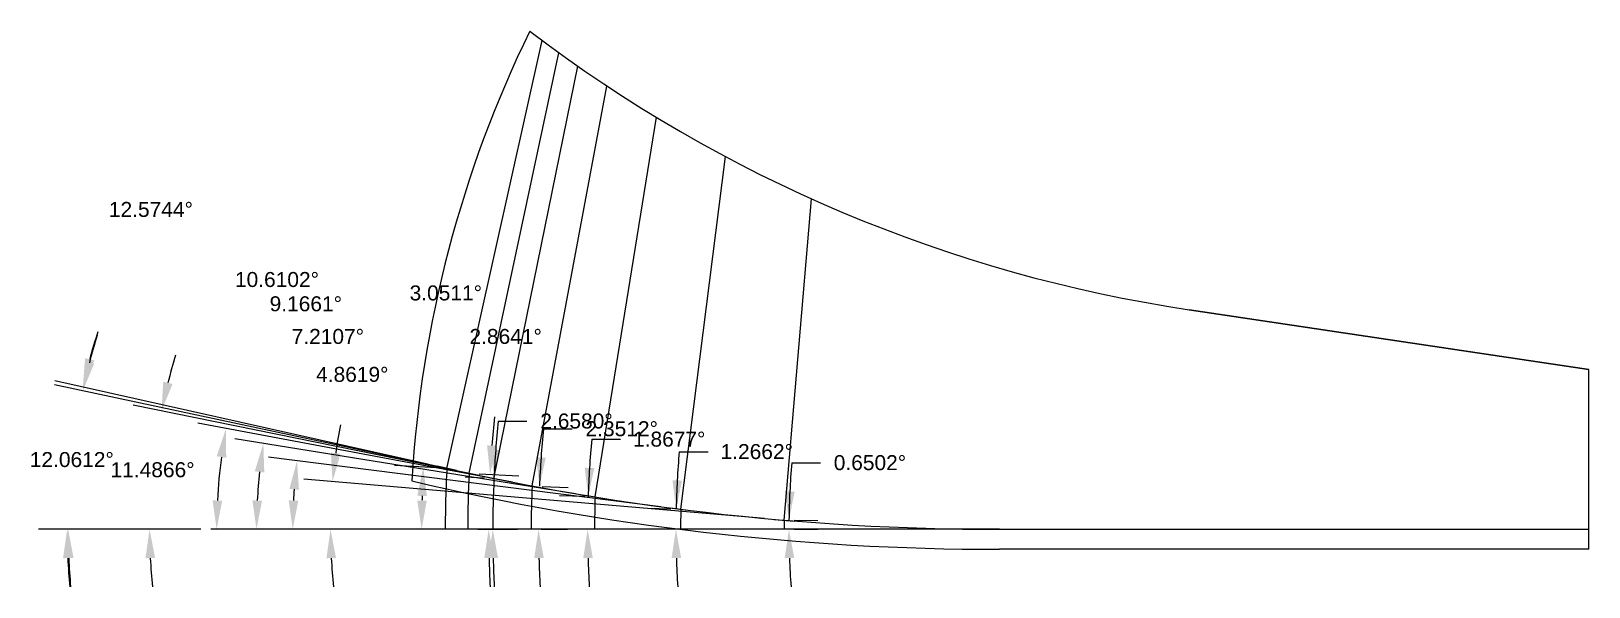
# Model space of a CAD drawing. Header units: inches. Extents: x 78 to 146, y -16.6 to 32.6.
# Drawn here: x 114.77 to 124.51, y -5.7 to -2.23 of the extents above; entities that cross this region are included whole.
import ezdxf

# ---------------------------------------------------------------- set-up
doc = ezdxf.new("R2010")
doc.units = ezdxf.units.IN
doc.header["$MEASUREMENT"] = 0
doc.header["$PDMODE"] = 35
doc.layers.get('Defpoints').update_dxf_attribs({"color": 10})
doc.layers.add('Blade_5', color=7, linetype='Continuous', true_color=0x0066cc)
doc.styles.get("Standard").update_dxf_attribs({"font": 'arial.ttf'})
doc.dimstyles.get("Standard").update_dxf_attribs({"dimtxt": 0.09375, "dimasz": 0.18, "dimexe": 0.18, "dimexo": 0.0625, "dimgap": 0.09, "dimtad": 0, "dimtih": 1, "dimtoh": 1, "dimdec": 4, "dimzin": 0, "dimdsep": 46, "dimtxsty": 'Standard', "dimcen": 0.09, "dimadec": 4, "dimazin": 0, "dimtfac": 1, "dimtdec": 4, "dimtofl": 0, "dimtmove": 0, "dimatfit": 3, "dimfxl": 1, "dimtolj": 1, "dimtzin": 0, "dimarcsym": 0})

# ---------------------------------------------------------------- blocks, each defined once
blk = doc.blocks.new('*D143')
at = {"layer": 'Blade_5', "color": 0, "lineweight": -2, "transparency": 16777216}
blk.add_line((119.3543, -5.2764), (116.4736, -5.0314), dxfattribs=at)
for start, end in [(169.26094, 172.1995), (182.93856, 185.87712)]:
    blk.add_arc((120.1504, -5.3441), 3.51, start, end, dxfattribs=at)
at = {"layer": 'Blade_5', "color": 0, "transparency": 16777216}
for points in [[(116.7027, -4.871), (116.643, -4.8644), (116.653, -5.0466)], [(116.615, -5.5248), (116.675, -5.5233), (116.6404, -5.3441)]]:
    blk.add_solid(points, dxfattribs=at)
at = {"layer": 'Defpoints', "color": 0, "transparency": 16777216}
for p in [(116.6418, -5.2449), (115.8915, -5.3441), (119.4166, -5.2817), (119.5411, -5.2923), (120.8243, -5.3441)]:
    blk.add_point(p, dxfattribs=at)
at = {"layer": 'Blade_5', "color": 0, "transparency": 16777216, "insert": (116.7767, -4.3755), "char_height": 0.09375, "attachment_point": 5}
blk.add_mtext('\\A1;4.8619°', dxfattribs=at)
blk = doc.blocks.new('*D144')
at = {"layer": 'Blade_5', "color": 0, "lineweight": -2, "transparency": 16777216}
blk.add_line((118.7077, -5.2029), (116.2524, -4.8922), dxfattribs=at)
blk.add_arc((119.8241, -5.3441), 3.4201, 175.80514, 176.98417, dxfattribs=at)
at = {"layer": 'Blade_5', "color": 0, "transparency": 16777216}
for points in [[(116.3833, -5.091), (116.443, -5.0969), (116.431, -4.9148)], [(116.4387, -5.165), (116.3787, -5.1634), (116.404, -5.3441)]]:
    blk.add_solid(points, dxfattribs=at)
at = {"layer": 'Defpoints', "color": 0, "transparency": 16777216}
for p in [(116.407, -5.2007), (118.7697, -5.2107), (118.8937, -5.2264), (115.8915, -5.3441), (120.8243, -5.3441)]:
    blk.add_point(p, dxfattribs=at)
at = {"layer": 'Blade_5', "color": 0, "transparency": 16777216, "insert": (116.6237, -4.1381), "char_height": 0.09375, "attachment_point": 5}
blk.add_mtext('\\A1;7.2107°', dxfattribs=at)
blk = doc.blocks.new('*D145')
at = {"layer": 'Blade_5', "color": 0, "lineweight": -2, "transparency": 16777216}
blk.add_line((118.1721, -5.1215), (116.0426, -4.7779), dxfattribs=at)
blk.add_arc((119.5518, -5.3441), 3.3746, 173.89037, 176.94352, dxfattribs=at)
at = {"layer": 'Blade_5', "color": 0, "transparency": 16777216}
for points in [[(116.1666, -4.981), (116.2261, -4.9889), (116.2203, -4.8066)], [(116.212, -5.165), (116.152, -5.1634), (116.1772, -5.3441)]]:
    blk.add_solid(points, dxfattribs=at)
at = {"layer": 'Defpoints', "color": 0, "transparency": 16777216}
for p in [(116.182, -5.1642), (118.2338, -5.1315), (118.3572, -5.1514), (115.8915, -5.3441), (120.8243, -5.3441)]:
    blk.add_point(p, dxfattribs=at)
at = {"layer": 'Blade_5', "color": 0, "transparency": 16777216, "insert": (116.4859, -3.934), "char_height": 0.09375, "attachment_point": 5}
blk.add_mtext('\\A1;9.1661°', dxfattribs=at)
blk = doc.blocks.new('*D146')
at = {"layer": 'Blade_5', "color": 0, "lineweight": -2, "transparency": 16777216}
blk.add_line((117.7785, -5.0497), (115.8097, -4.6809), dxfattribs=at)
blk.add_arc((119.3502, -5.3441), 3.4221, 172.40382, 176.98595, dxfattribs=at)
at = {"layer": 'Blade_5', "color": 0, "transparency": 16777216}
for points in [[(115.9285, -4.887), (115.9878, -4.8965), (115.9866, -4.714)], [(115.9628, -5.165), (115.9028, -5.1634), (115.9281, -5.3441)]]:
    blk.add_solid(points, dxfattribs=at)
at = {"layer": 'Defpoints', "color": 0, "transparency": 16777216}
for p in [(117.8399, -5.0612), (115.9346, -5.133), (117.9627, -5.0842), (115.8915, -5.3441), (120.8243, -5.3441)]:
    blk.add_point(p, dxfattribs=at)
at = {"layer": 'Blade_5', "color": 0, "transparency": 16777216, "insert": (116.3054, -3.7821), "char_height": 0.09375, "attachment_point": 5}
blk.add_mtext('\\A1;10.6102°', dxfattribs=at)
blk = doc.blocks.new('*D147')
at = {"layer": 'Blade_5', "color": 0, "lineweight": -2, "transparency": 16777216}
for p, q in [((119.5254, -4.9277), (119.7054, -4.9277)), ((119.541, -5.3441), (119.688, -5.3441)), ((119.5413, -5.2877), (119.6884, -5.2894))]:
    blk.add_line(p, q, dxfattribs=at)
for start, end in [(175.22669, 179.34976), (175.22736, 177.28856), (182.0612, 184.1224)]:
    blk.add_arc((124.5118, -5.3441), 5.0038, start, end, dxfattribs=at)
at = {"layer": 'Blade_5', "color": 0, "transparency": 16777216}
for points in [[(119.5436, -5.1083), (119.4837, -5.1065), (119.5084, -5.2873)], [(119.4813, -5.5246), (119.5413, -5.5236), (119.508, -5.3441)]]:
    blk.add_solid(points, dxfattribs=at)
at = {"layer": 'Defpoints', "color": 0, "transparency": 16777216}
for p in [(119.4785, -5.3441), (119.4788, -5.287), (119.5081, -5.3252), (124.5118, -5.3441)]:
    blk.add_point(p, dxfattribs=at)
at = {"layer": 'Blade_5', "color": 0, "transparency": 16777216, "insert": (120.0148, -4.9277), "char_height": 0.09375, "attachment_point": 5}
blk.add_mtext('\\A1;0.6502°', dxfattribs=at)
blk = doc.blocks.new('*D148')
at = {"layer": 'Blade_5', "color": 0, "lineweight": -2, "transparency": 16777216}
for p, q in [((118.8218, -4.8584), (119.0018, -4.8584)), ((118.7692, -5.2172), (118.6225, -5.2139)), ((118.7678, -5.3441), (118.6211, -5.3441))]:
    blk.add_line(p, q, dxfattribs=at)
for start, end in [(175.12129, 178.73376), (175.12173, 176.92775), (181.80601, 183.61203)]:
    blk.add_arc((124.5118, -5.3441), 5.7107, start, end, dxfattribs=at)
at = {"layer": 'Blade_5', "color": 0, "transparency": 16777216}
for points in [[(118.8393, -5.0392), (118.7793, -5.0369), (118.8025, -5.2179)], [(118.7739, -5.5246), (118.8339, -5.5236), (118.8011, -5.3441)]]:
    blk.add_solid(points, dxfattribs=at)
at = {"layer": 'Defpoints', "color": 0, "transparency": 16777216}
for p in [(118.8317, -5.2186), (118.8013, -5.3021), (118.8303, -5.3441), (124.5118, -5.3441)]:
    blk.add_point(p, dxfattribs=at)
at = {"layer": 'Blade_5', "color": 0, "transparency": 16777216, "insert": (119.3068, -4.8584), "char_height": 0.09375, "attachment_point": 5}
blk.add_mtext('\\A1;1.2662°', dxfattribs=at)
blk = doc.blocks.new('*D149')
at = {"layer": 'Blade_5', "color": 0, "lineweight": -2, "transparency": 16777216}
for p, q in [((118.2742, -4.7807), (118.4542, -4.7807)), ((118.233, -5.1394), (118.0722, -5.1341)), ((118.2297, -5.3441), (118.0688, -5.3441))]:
    blk.add_line(p, q, dxfattribs=at)
for start, end in [(174.83846, 178.13226), (174.8388, 176.48553), (181.64673, 183.29347)]:
    blk.add_arc((124.5118, -5.3441), 6.2631, start, end, dxfattribs=at)
at = {"layer": 'Blade_5', "color": 0, "transparency": 16777216}
for points in [[(118.2905, -4.9616), (118.2306, -4.9588), (118.2521, -5.14)], [(118.2214, -5.5245), (118.2814, -5.5237), (118.2488, -5.3441)]]:
    blk.add_solid(points, dxfattribs=at)
at = {"layer": 'Defpoints', "color": 0, "transparency": 16777216}
for p in [(118.2955, -5.1414), (118.2491, -5.2761), (118.2922, -5.3441), (124.5118, -5.3441)]:
    blk.add_point(p, dxfattribs=at)
at = {"layer": 'Blade_5', "color": 0, "transparency": 16777216, "insert": (118.7592, -4.7807), "char_height": 0.09375, "attachment_point": 5}
blk.add_mtext('\\A1;1.8677°', dxfattribs=at)
blk = doc.blocks.new('*D150')
at = {"layer": 'Blade_5', "color": 0, "lineweight": -2, "transparency": 16777216}
for p, q in [((117.972, -4.7154), (118.152, -4.7154)), ((117.9638, -5.0753), (118.1272, -5.082)), ((117.9582, -5.3441), (118.1218, -5.3441))]:
    blk.add_line(p, q, dxfattribs=at)
for start, end in [(174.50891, 177.6488), (174.50921, 176.079), (181.5698, 183.13959)]:
    blk.add_arc((124.5118, -5.3441), 6.57, start, end, dxfattribs=at)
at = {"layer": 'Blade_5', "color": 0, "transparency": 16777216}
for points in [[(117.9872, -4.8965), (117.9273, -4.8932), (117.9474, -5.0746)], [(117.9143, -5.5245), (117.9743, -5.5237), (117.9418, -5.3441)]]:
    blk.add_solid(points, dxfattribs=at)
at = {"layer": 'Defpoints', "color": 0, "transparency": 16777216}
for p in [(117.9013, -5.0727), (117.9424, -5.2543), (117.8957, -5.3441), (124.5118, -5.3441)]:
    blk.add_point(p, dxfattribs=at)
at = {"layer": 'Blade_5', "color": 0, "transparency": 16777216, "insert": (118.4622, -4.7154), "char_height": 0.09375, "attachment_point": 5}
blk.add_mtext('\\A1;2.3512°', dxfattribs=at)
blk = doc.blocks.new('*D169')
at = {"layer": 'Blade_5', "color": 0, "lineweight": -2, "transparency": 16777216}
for p, q in [((117.2462, -4.9361), (114.9154, -4.4162)), ((115.829, -5.3441), (114.8131, -5.3441))]:
    blk.add_line(p, q, dxfattribs=at)
for start, end in [(162.37243, 164.89904), (182.52661, 185.05322)]:
    blk.add_arc((119.0753, -5.3441), 4.0822, start, end, dxfattribs=at)
at = {"layer": 'Blade_5', "color": 0, "transparency": 16777216}
for points in [[(115.1632, -4.2878), (115.105, -4.2735), (115.091, -4.4554)], [(114.9671, -5.5247), (115.0271, -5.5234), (114.9931, -5.3441)]]:
    blk.add_solid(points, dxfattribs=at)
at = {"layer": 'Defpoints', "color": 0, "transparency": 16777216}
for p in [(117.3072, -4.9497), (115.004, -5.0458), (117.4292, -4.977), (115.8915, -5.3441), (120.8243, -5.3441)]:
    blk.add_point(p, dxfattribs=at)
at = {"layer": 'Blade_5', "color": 0, "transparency": 16777216, "insert": (115.5169, -3.3436), "char_height": 0.09375, "attachment_point": 5}
blk.add_mtext('\\A1;12.5744°', dxfattribs=at)
blk = doc.blocks.new('*D170')
at = {"layer": 'Blade_5', "color": 0, "lineweight": -2, "transparency": 16777216}
for p, q in [((117.3058, -4.96), (117.041, -4.9459)), ((117.2956, -5.3441), (117.0304, -5.3441))]:
    blk.add_line(p, q, dxfattribs=at)
blk.add_arc((124.5118, -5.3441), 7.3014, 178.36139, 178.58747, dxfattribs=at)
at = {"layer": 'Blade_5', "color": 0, "transparency": 16777216}
for points in [[(117.1834, -5.1341), (117.2433, -5.1366), (117.2207, -4.9555)], [(117.2426, -5.1645), (117.1826, -5.1638), (117.2104, -5.3441)]]:
    blk.add_solid(points, dxfattribs=at)
at = {"layer": 'Defpoints', "color": 0, "transparency": 16777216}
for p in [(117.3682, -4.9633), (117.2115, -5.2145), (117.3581, -5.3441), (124.5118, -5.3441)]:
    blk.add_point(p, dxfattribs=at)
at = {"layer": 'Blade_5', "color": 0, "transparency": 16777216, "insert": (117.3616, -3.8661), "char_height": 0.09375, "attachment_point": 5}
blk.add_mtext('\\A1;3.0511°', dxfattribs=at)
blk = doc.blocks.new('*D186')
at = {"layer": 'Blade_5', "color": 0, "lineweight": -2, "transparency": 16777216}
for p, q in [((117.5705, -5.0074), (115.4067, -4.5677)), ((115.829, -5.3441), (115.3286, -5.3441))]:
    blk.add_line(p, q, dxfattribs=at)
for start, end in [(162.96678, 165.7401), (182.77332, 185.54664)]:
    blk.add_arc((119.2277, -5.3441), 3.7191, start, end, dxfattribs=at)
at = {"layer": 'Blade_5', "color": 0, "transparency": 16777216}
for points in [[(115.6524, -4.4347), (115.5939, -4.4213), (115.5831, -4.6035)], [(115.4829, -5.5248), (115.5429, -5.5233), (115.5086, -5.3441)]]:
    blk.add_solid(points, dxfattribs=at)
at = {"layer": 'Defpoints', "color": 0, "transparency": 16777216}
for p in [(115.5417, -4.8485), (117.6317, -5.0198), (117.7048, -5.0347), (115.8915, -5.3441), (120.8243, -5.3441)]:
    blk.add_point(p, dxfattribs=at)
at = {"layer": 'Blade_5', "color": 0, "transparency": 16777216, "insert": (115.5273, -4.9719), "char_height": 0.09375, "attachment_point": 5}
blk.add_mtext('\\A1;11.4866°', dxfattribs=at)
blk = doc.blocks.new('*D187')
at = {"layer": 'Blade_5', "color": 0, "lineweight": -2, "transparency": 16777216}
for p, q in [((117.6891, -4.6671), (117.8691, -4.6671)), ((117.6006, -5.0233), (117.4832, -5.0178)), ((117.5931, -5.3441), (117.4756, -5.3441))]:
    blk.add_line(p, q, dxfattribs=at)
for start, end in [(174.33318, 177.34197), (174.33344, 175.8377), (181.50426, 183.00853)]:
    blk.add_arc((124.5118, -5.3441), 6.8562, start, end, dxfattribs=at)
at = {"layer": 'Blade_5', "color": 0, "transparency": 16777216}
for points in [[(117.7037, -4.8483), (117.6438, -4.8447), (117.663, -5.0262)], [(117.628, -5.5245), (117.688, -5.5237), (117.6556, -5.3441)]]:
    blk.add_solid(points, dxfattribs=at)
at = {"layer": 'Defpoints', "color": 0, "transparency": 16777216}
for p in [(117.663, -5.0262), (117.6565, -5.2381), (117.6556, -5.3441), (124.5118, -5.3441)]:
    blk.add_point(p, dxfattribs=at)
at = {"layer": 'Blade_5', "color": 0, "transparency": 16777216, "insert": (118.1793, -4.6671), "char_height": 0.09375, "attachment_point": 5}
blk.add_mtext('\\A1;2.6580°', dxfattribs=at)
blk = doc.blocks.new('*D191')
at = {"layer": 'Blade_5', "color": 0, "lineweight": -2, "transparency": 16777216}
for p, q in [((117.429, -4.977), (114.9147, -4.4397)), ((115.829, -5.3441), (114.8192, -5.3441))]:
    blk.add_line(p, q, dxfattribs=at)
for start, end in [(162.96588, 165.45236), (182.48648, 184.97296)]:
    blk.add_arc((119.1472, -5.3441), 4.1481, start, end, dxfattribs=at)
at = {"layer": 'Blade_5', "color": 0, "transparency": 16777216}
for points in [[(115.1614, -4.3091), (115.103, -4.2953), (115.0908, -4.4774)], [(114.9731, -5.5247), (115.0331, -5.5234), (114.9992, -5.3441)]]:
    blk.add_solid(points, dxfattribs=at)
at = {"layer": 'Defpoints', "color": 0, "transparency": 16777216}
for p in [(115.04, -4.7639), (117.4902, -4.9901), (117.5393, -5.0006), (115.8915, -5.3441), (120.8243, -5.3441)]:
    blk.add_point(p, dxfattribs=at)
at = {"layer": 'Blade_5', "color": 0, "transparency": 16777216, "insert": (115.0221, -4.9083), "char_height": 0.09375, "attachment_point": 5}
blk.add_mtext('\\A1;12.0612°', dxfattribs=at)
blk = doc.blocks.new('*D192')
at = {"layer": 'Blade_5', "color": 0, "lineweight": -2, "transparency": 16777216}
for p, q in [((117.5696, -4.9968), (117.8181, -5.0092)), ((117.5609, -5.3441), (117.8097, -5.3441))]:
    blk.add_line(p, q, dxfattribs=at)
for start, end in [(174.13871, 175.63731), (181.49861, 182.99721)]:
    blk.add_arc((124.5118, -5.3441), 6.8821, start, end, dxfattribs=at)
at = {"layer": 'Blade_5', "color": 0, "transparency": 16777216}
for points in [[(117.6796, -4.8225), (117.6197, -4.8187), (117.6383, -5.0002)], [(117.6021, -5.5245), (117.6621, -5.5237), (117.6297, -5.3441)]]:
    blk.add_solid(points, dxfattribs=at)
at = {"layer": 'Defpoints', "color": 0, "transparency": 16777216}
for p in [(117.5072, -4.9937), (117.6307, -5.2295), (117.4984, -5.3441), (124.5118, -5.3441)]:
    blk.add_point(p, dxfattribs=at)
at = {"layer": 'Blade_5', "color": 0, "transparency": 16777216, "insert": (117.7362, -4.1382), "char_height": 0.09375, "attachment_point": 5}
blk.add_mtext('\\A1;2.8641°', dxfattribs=at)

msp = doc.modelspace()

# ---------------------------------------------------------------- linework, layer by layer
for p, q in [((122.01183, -3.97049), (124.51183, -4.34412)), ((124.51183, -4.34412), (122.01183, -3.97049)), ((124.51183, -5.34412), (124.51183, -4.34412)), ((120.82433, -5.34412), (115.89146, -5.34412)), ((124.51183, -5.46912), (124.51183, -5.34412)), ((124.51183, -5.46912), (120.82433, -5.46912))]:
    msp.add_line(p, q)
at = {"color": 1}
msp.add_line((120.82433, -5.34412), (124.51183, -5.34412), dxfattribs=at)
for centre, radius, start, end in [((124.51183, -5.46912), 7.375, 153.928624, 176.674678), ((123.34212, 4.93065), 9, 232.692296, 261.5), ((120.82433, 10.53088), 16, 256.721022, 270)]:
    msp.add_arc(centre, radius, start, end)
msp.add_arc((120.82433, 10.53088), 15.875, 256.721022, 270, dxfattribs=at)
at = {"layer": 'Blade_5'}
for p, q in [((117.36824, -4.96335), (117.96529, -2.28667)), ((117.50716, -4.99368), (118.06927, -2.36298)), ((117.66301, -5.02617), (118.18716, -2.44678)), ((117.90132, -5.0727), (118.36993, -2.57117)), ((118.29549, -5.14141), (118.67864, -2.76688)), ((118.83173, -5.21857), (119.11082, -3.01266)), ((119.47884, -5.287), (119.64981, -3.27708)), ((117.42924, -4.97695), (117.30724, -4.94974)), ((117.49017, -4.99005), (117.53934, -5.00056)), ((117.63174, -5.01981), (117.70482, -5.03466)), ((117.83989, -5.06119), (117.96275, -5.08421)), ((118.23379, -5.13145), (118.35719, -5.15136)), ((118.76972, -5.21072), (118.89373, -5.22641)), ((119.41657, -5.2817), (119.54112, -5.2923))]:
    msp.add_line(p, q, dxfattribs=at)
for radius, start in [(7.15373, 176.948866), (7.01343, 177.135919), (6.8562, 177.341969), (6.61608, 177.648798), (6.21965, 178.132263), (5.68149, 178.733764), (5.03331, 179.349756)]:
    msp.add_arc((124.51183, -5.34412), radius, start, 180, dxfattribs=at)

# ---------------------------------------------------------------- dimensions: what is measured, and where the dimension line sits
for base, line1, line2, picture, middle in [((115.0040466, -5.0457559), ((120.8243317, -5.3441202), (115.891465, -5.3441202)), ((117.4292438, -4.976954), (117.307242, -4.9497407)), '*D169', (115.5169387, -3.3435696)), ((115.93462066, -5.13301436), ((120.8243317, -5.34412021), (115.89146498, -5.34412021)), ((117.83988718, -5.06118942), (117.96274999, -5.08420527)), '*D146', (116.30540665, -3.7820707)), ((116.1819595, -5.1642495), ((120.8243317, -5.3441202), (115.891465, -5.3441202)), ((118.2337862, -5.131451), (118.3571901, -5.1513631)), '*D145', (116.4859125, -3.9339772)), ((116.4069826, -5.2006887), ((120.8243317, -5.3441202), (115.891465, -5.3441202)), ((118.7697223, -5.2107247), (118.8937337, -5.2264145)), '*D144', (116.623667, -4.1381015)), ((116.641769, -5.2448505), ((120.8243317, -5.3441202), (115.891465, -5.3441202)), ((119.4165686, -5.2817017), (119.5411189, -5.2922961)), '*D143', (116.7766739, -4.3754554))]:
    dim = msp.add_angular_dim_2l(base=base, line1=line1, line2=line2, dimstyle='Standard', dxfattribs=at)
    dim.commit()
    dim.dimension.update_dxf_attribs({"geometry": picture, "text_midpoint": middle, "dimtype": 162})
for base, p1, p2, picture, middle in [((117.21154, -5.21452), (117.36824, -4.96335), (117.3581, -5.34412), '*D170', (117.36155, -3.8661)), ((117.6307, -5.22945), (117.50716, -4.99368), (117.4984, -5.34412), '*D192', (117.73622, -4.13823))]:
    dim = msp.add_angular_dim_3p(base=base, center=(124.51183, -5.34412), p1=p1, p2=p2, dimstyle='Standard', dxfattribs=at)
    dim.commit()
    dim.dimension.update_dxf_attribs({"geometry": picture, "text_midpoint": middle, "dimtype": 165})
for base, line1, line2, picture, middle in [((115.0399627, -4.7638998), ((120.8243317, -5.3441202), (115.891465, -5.3441202)), ((117.4901683, -4.9900506), (117.5393356, -5.0005563)), '*D191', (115.0221377, -4.9083289)), ((115.54174964, -4.84853201), ((120.8243317, -5.34412021), (115.89146498, -5.34412021)), ((117.63173619, -5.01981078), (117.70482453, -5.03466295)), '*D186', (115.52725094, -4.97194416))]:
    dim = msp.add_angular_dim_2l(base=base, line1=line1, line2=line2, dimstyle='Standard', dxfattribs=at)
    dim.commit()
    dim.dimension.update_dxf_attribs({"geometry": picture, "text_midpoint": middle})
for base, p1, p2, picture, middle in [((117.65645, -5.2381), (117.66301, -5.02617), (117.65563, -5.34412), '*D187', (118.17935, -4.66712)), ((117.94244, -5.25425), (117.90132, -5.0727), (117.89575, -5.34412), '*D150', (118.46219, -4.71543)), ((118.24914, -5.27607), (118.29549, -5.14141), (118.29218, -5.34412), '*D149', (118.75916, -4.78067)), ((118.80125, -5.30205), (118.83173, -5.21857), (118.83034, -5.34412), '*D148', (119.30679, -4.85844)), ((119.50808, -5.32519), (119.47884, -5.287), (119.47852, -5.34412), '*D147', (120.01481, -4.92774))]:
    dim = msp.add_angular_dim_3p(base=base, center=(124.51183, -5.34412), p1=p1, p2=p2, dimstyle='Standard', dxfattribs=at)
    dim.commit()
    dim.dimension.update_dxf_attribs({"geometry": picture, "text_midpoint": middle})

doc.saveas('drawing.dxf')
